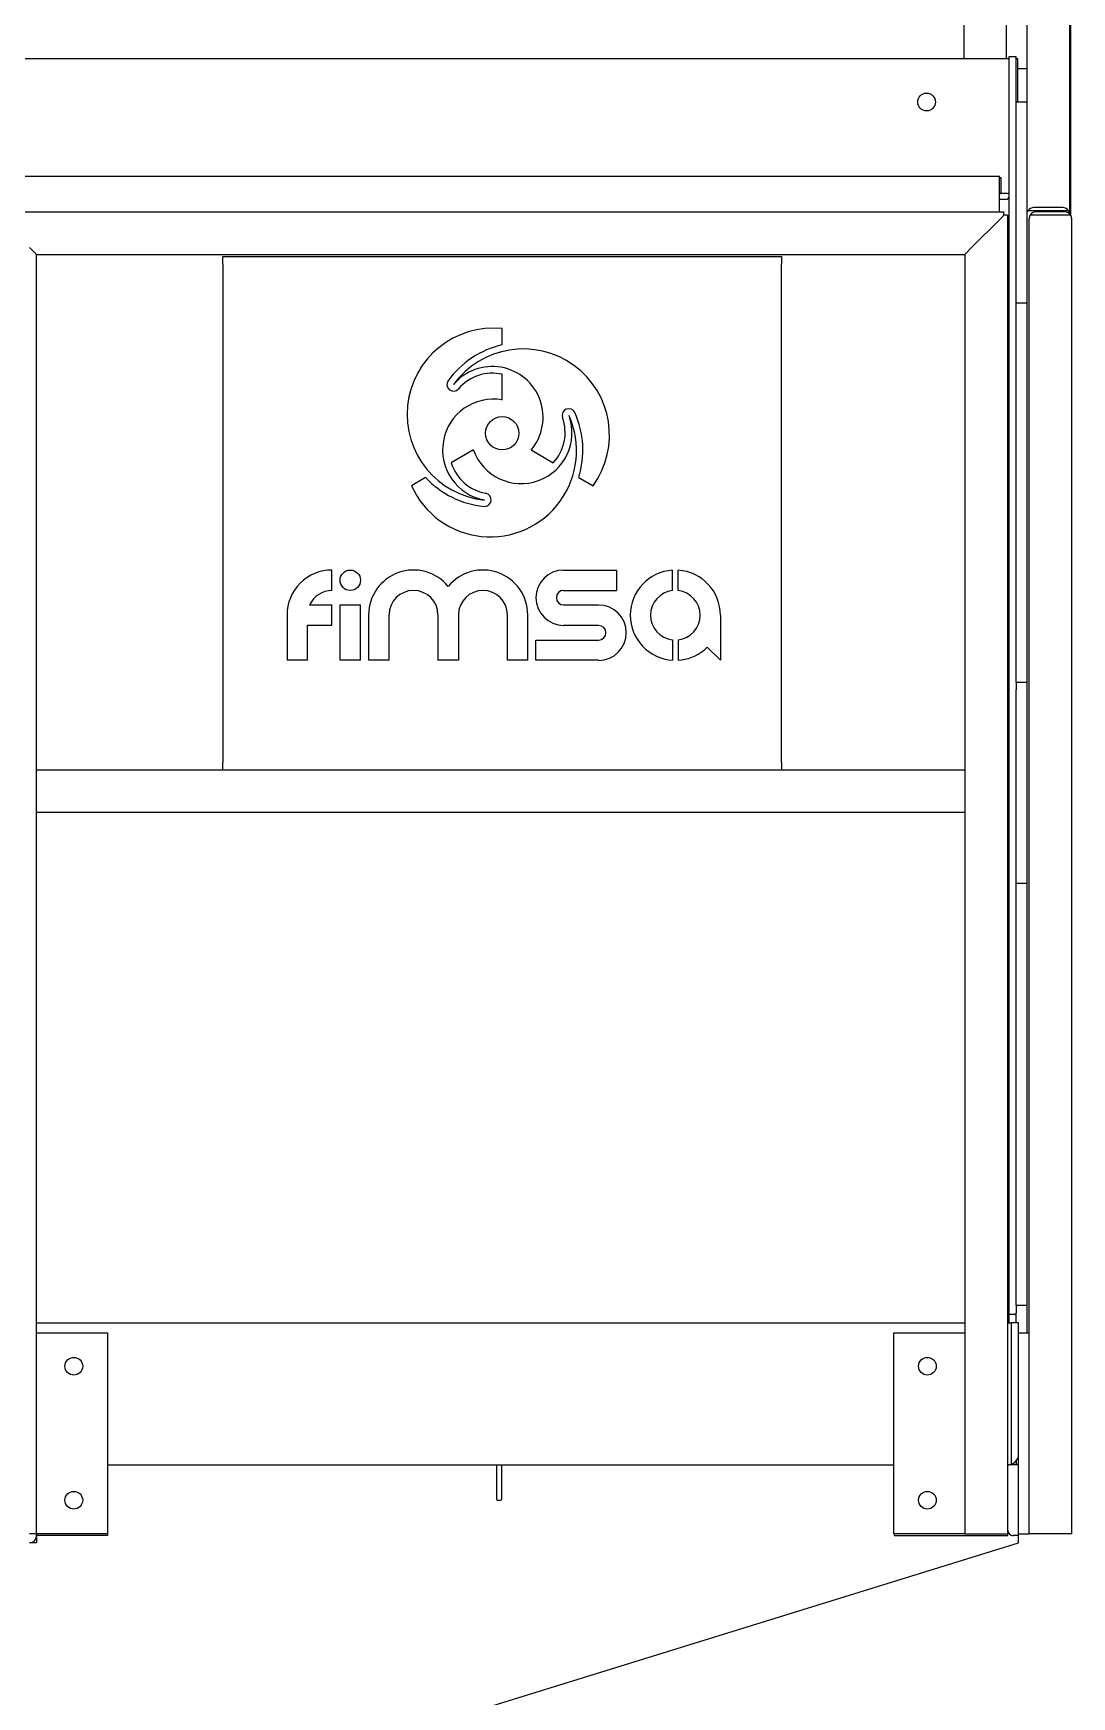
# Model space of a CAD drawing. Header units: millimetres. Extents: x 0 to 55611, y 0 to 32827.
# Drawn here: x 8288 to 9218, y 13464 to 14954 of the extents above; entities that cross this region are included whole.
import ezdxf

# ---------------------------------------------------------------- set-up
doc = ezdxf.new("R2010")
doc.units = ezdxf.units.MM
doc.header["$LTSCALE"] = 10
doc.linetypes.add('SLD-Continua', pattern=[0])
doc.layers.add('STRUC', color=5, linetype='SLD-Continua')

msp = doc.modelspace()

# ---------------------------------------------------------------- linework, layer by layer
at = {"layer": 'STRUC', "linetype": 'SLD-Continua', "lineweight": 25}
for p, q in [((9177.9, 15918), (9177.9, 14792.6)), ((9216, 15918), (9216, 14792.6)), ((9159.7, 14931), (9159.7, 15469)), ((9217.3, 14790.5), (9217.3, 15469.2)), ((9121.6, 14931), (9121.6, 15388.1)), ((9162.1, 14931), (8241.7, 14931)), ((9162.1, 14933), (9168.4, 14933)), ((9162.1, 13806.3), (9162.1, 14933)), ((9168.4, 14372.5), (9168.4, 14933)), ((9169.7, 14931), (9168.4, 14931)), ((9169.7, 14922.2), (9169.7, 14931)), ((9169.7, 14892.5), (9169.7, 14922.2)), ((9169.7, 14922.2), (9177.9, 14922.2)), ((9168.4, 14892.5), (9177.9, 14892.5)), ((9168.4, 14892.4), (9177.9, 14892.4)), ((9153.4, 14825.4), (8241.7, 14825.4)), ((9153.4, 14793.8), (9153.4, 14825.4)), ((9153.4, 14824.6), (9154.7, 14824.6)), ((9154.7, 14824.6), (9154.7, 14810.3)), ((9160.2, 14810.3), (9153.4, 14810.3)), ((9153.4, 14810.3), (9154.7, 14810.3)), ((9158.9, 14804.9), (9153.4, 14804.9)), ((9209.9, 14797.6), (9184, 14797.6)), ((8256.1, 14793.8), (9157.4, 14793.8)), ((9128.4, 14761.8), (9154.3, 14787.7)), ((9154.3, 14787.7), (9157.4, 14790.8)), ((9157.4, 14790.8), (9154.3, 14787.7)), ((9157.4, 14790.8), (9157.4, 14793.8)), ((9160.4, 14790.8), (9157.4, 14790.8)), ((9160.4, 14790.8), (9160.4, 13609.8)), ((9177.9, 14792.6), (9177.9, 13814.5)), ((9184, 14794.7), (9178.8, 14794.7)), ((9179.9, 13789.8), (9179.9, 14787.7)), ((9186, 14790.8), (9180.8, 14790.8)), ((9209.9, 14794.7), (9184, 14794.7)), ((9184, 14794.7), (9209.9, 14794.7)), ((9211.9, 14793.8), (9186, 14793.8)), ((9211.9, 14790.8), (9186, 14790.8)), ((9215.2, 14794.7), (9209.9, 14794.7)), ((9217.2, 14790.8), (9211.9, 14790.8)), ((9216, 14792.6), (9216, 14792.2)), ((9218, 13609.8), (9218, 14787.7)), ((8285.1, 14761.8), (8291.2, 14755.7)), ((8291.2, 14755.7), (8285.1, 14761.8)), ((8291.2, 14293.8), (8291.2, 14755.7)), ((8291.2, 14755.7), (9122.3, 14755.7)), ((8458.2, 14747), (8458.2, 14753.8)), ((8458.2, 14753.8), (8958.2, 14753.8)), ((8958.2, 14753.8), (8958.2, 14747)), ((9122.3, 14755.7), (9128.4, 14761.8)), ((9128.4, 14761.8), (9122.3, 14755.7)), ((9122.3, 14755.7), (9122.3, 14293.8)), ((8458.2, 14747), (8458.2, 14300.6)), ((8958.2, 14300.6), (8958.2, 14747)), ((9168.4, 14712.4), (9177.9, 14712.4)), ((8708.3, 14674.8), (8708.3, 14689.2)), ((8708.3, 14625.2), (8708.3, 14648.3)), ((8682.4, 14580.5), (8662.5, 14569)), ((8734.1, 14580.5), (8753.9, 14569)), ((8753.9, 14569.1), (8753.9, 14569)), ((8639.6, 14555.8), (8627, 14548.5)), ((8776.9, 14555.8), (8789.5, 14548.5)), ((8776.9, 14555.8), (8776.9, 14555.8)), ((8555.8, 14454.7), (8555.8, 14473)), ((8763.2, 14473), (8810.6, 14473)), ((8810.6, 14473), (8810.6, 14454.7)), ((8860.6, 14454.5), (8860.6, 14472.8)), ((8865.7, 14454.5), (8865.7, 14472.8)), ((8763.2, 14454.7), (8810.6, 14454.7)), ((8535.8, 14441.7), (8555.8, 14441.7)), ((8555.8, 14423.5), (8555.8, 14441.7)), ((8563.1, 14441.7), (8581.4, 14441.7)), ((8563.1, 14392.1), (8563.1, 14441.7)), ((8581.4, 14392.1), (8581.4, 14441.7)), ((8794.5, 14441.6), (8763.2, 14441.6)), ((8515.6, 14432.6), (8515.6, 14392.1)), ((8533.9, 14392.1), (8533.9, 14423.5)), ((8533.9, 14423.5), (8555.8, 14423.5)), ((8588.7, 14392.1), (8588.7, 14433)), ((8606.9, 14392.1), (8606.9, 14432.9)), ((8650.7, 14433), (8650.7, 14392.1)), ((8669, 14433), (8669, 14392.1)), ((8712.8, 14392.1), (8712.8, 14432.9)), ((8731.1, 14392.1), (8731.1, 14433)), ((8794.5, 14423.4), (8763.2, 14423.4)), ((8903.6, 14432.5), (8903.6, 14392.1)), ((8738.4, 14410.3), (8794.5, 14410.3)), ((8738.4, 14392.1), (8738.4, 14410.3)), ((8860.6, 14410.5), (8860.6, 14392.1)), ((8865.7, 14410.5), (8865.7, 14392.1)), ((8891.7, 14403.9), (8903.6, 14392.1)), ((8533.9, 14392.1), (8515.6, 14392.1)), ((8581.4, 14392.1), (8563.1, 14392.1)), ((8606.9, 14392.1), (8588.7, 14392.1)), ((8669, 14392.1), (8650.7, 14392.1)), ((8731.1, 14392.1), (8712.8, 14392.1)), ((8794.5, 14392.1), (8738.4, 14392.1)), ((9168.4, 14372.5), (9168.4, 14365.7)), ((9168.4, 14372.5), (9177.9, 14372.5)), ((9168.4, 14372.5), (9177.9, 14372.5)), ((9168.4, 14372.5), (9168.4, 14372.5)), ((9168.4, 13814.5), (9168.4, 14365.7)), ((9122.3, 14293.8), (8291.2, 14293.8)), ((8291.2, 14287.7), (8291.2, 14293.8)), ((8458.2, 14293.8), (8458.2, 14300.6)), ((8958.2, 14300.6), (8958.2, 14293.8)), ((9122.3, 14293.8), (9122.3, 14287.7)), ((8291.2, 14261.8), (8291.2, 14287.7)), ((9122.3, 14287.7), (9122.3, 14261.8)), ((8291.2, 14255.7), (8291.2, 14261.8)), ((9122.3, 14261.8), (9122.3, 14255.7)), ((9122.3, 14255.7), (8291.2, 14255.7)), ((8291.2, 13609.8), (8291.2, 14255.7)), ((9122.3, 14255.7), (9122.3, 13609.8)), ((9168.4, 14192.5), (9177.9, 14192.5)), ((9168.4, 13814.5), (9168.4, 13807.7)), ((9168.4, 13814.5), (9177.9, 13814.5)), ((9168.4, 13814.5), (9168.4, 13814.5)), ((9168.4, 13814.5), (9177.9, 13814.5)), ((9177.9, 13814.5), (9177.9, 13789.8)), ((9177.9, 13814.5), (9177.9, 13814.5)), ((8291.2, 13798.6), (9122.3, 13798.6)), ((9160.4, 13798.6), (9164, 13798.6)), ((9162.1, 13798.6), (9162.1, 13806.3)), ((9162.1, 13806.3), (9168.4, 13806.3)), ((9164, 13681.1), (9164, 13798.6)), ((9170.4, 13798.6), (9164, 13798.6)), ((9168.4, 13806.3), (9168.4, 13807.7)), ((9168.4, 13798.6), (9168.4, 13806.3)), ((9170.4, 13681.1), (9170.4, 13798.6)), ((8291.2, 13789.8), (8354.7, 13789.8)), ((8354.7, 13789.8), (8354.7, 13609.8)), ((9058.8, 13609.8), (9058.8, 13789.8)), ((9058.8, 13789.8), (9122.3, 13789.8)), ((9170.4, 13789.8), (9179.9, 13789.8)), ((9179.9, 13609.8), (9179.9, 13789.8)), ((9164, 13672.1), (9164, 13681.1)), ((9170.4, 13671.6), (9170.4, 13681.1)), ((8354.7, 13671.6), (8703, 13671.6)), ((8703, 13671.6), (8703, 13640.6)), ((8703, 13671.6), (8707.8, 13671.6)), ((8707.8, 13671.6), (9058.8, 13671.6)), ((8707.8, 13640.6), (8707.8, 13671.6)), ((9160.4, 13671.6), (9160.9, 13671.6)), ((9170.4, 13671.6), (9160.9, 13671.6)), ((9160.9, 13608.1), (9160.9, 13671.6)), ((9163.3, 13671.9), (9168.4, 13671.9)), ((9167.3, 13674.1), (9168.4, 13674.1)), ((9167.6, 13674.3), (9168.4, 13674.1)), ((9168.4, 13675.3), (9168.4, 13672.5)), ((9168.4, 13671.9), (9168.4, 13672.5)), ((9168.4, 13671.9), (9168.4, 13671.6)), ((9170.4, 13608.1), (9170.4, 13671.6)), ((8703.8, 13639.8), (8707, 13639.8)), ((8291.2, 13609.8), (8285.1, 13609.8)), ((8354.7, 13609.8), (8291.2, 13609.8)), ((8291.2, 13607.8), (8291.2, 13609.8)), ((8291.2, 13609.8), (8291.2, 13608.1)), ((8354.7, 13608.1), (8291.2, 13608.1)), ((8291.2, 13607.8), (8291.2, 13601.7)), ((8354.7, 13609.8), (8354.7, 13608.1)), ((9122.3, 13609.8), (9058.8, 13609.8)), ((9059.3, 13608.1), (9059.3, 13609.8)), ((9059.3, 13608.1), (9160.9, 13608.1)), ((9122.3, 13609.8), (9128.4, 13609.8)), ((9128.4, 13609.8), (9154.3, 13609.8)), ((9154.3, 13609.8), (9160.4, 13609.8)), ((9170.4, 13608.1), (9165.6, 13608.1)), ((9170.4, 13609.8), (9179.9, 13609.8)), ((9170.4, 13601.7), (9170.4, 13608.1)), ((9186, 13609.8), (9179.9, 13609.8)), ((9211.9, 13609.8), (9186, 13609.8)), ((9218, 13609.8), (9211.9, 13609.8)), ((8291.2, 13601.7), (8285.1, 13601.7)), ((8288.4, 13601.7), (8288.4, 13602.7)), ((8340.4, 13344.7), (9170.4, 13601.7))]:
    msp.add_line(p, q, dxfattribs=at)
at = {"layer": 'STRUC', "linetype": 'SLD-Continua', "lineweight": 25, "flags": 128}
for points in [[(9184, 14794.7), (9183.2, 14794.7), (9182.5, 14794.7), (9181.7, 14794.7), (9181, 14794.7), (9180.3, 14794.7), (9179.7, 14794.7), (9179.2, 14794.7), (9178.8, 14794.7)], [(9215.2, 14794.7), (9214.8, 14794.7), (9214.3, 14794.7), (9213.7, 14794.7), (9213, 14794.7), (9212.3, 14794.7), (9211.5, 14794.7), (9210.7, 14794.7), (9209.9, 14794.7)]]:
    msp.add_lwpolyline(points, dxfattribs=at)
at = {"layer": 'STRUC', "linetype": 'SLD-Continua', "lineweight": 25}
for centre, radius in [((9088.1, 14892.2), 7.94), ((8708.2, 14595.5), 14.9), ((8572.2, 14463.8), 9.13), ((8324.7, 13759.8), 7.94), ((9088.8, 13759.8), 7.94), ((8324.7, 13639.8), 7.94), ((9088.8, 13639.8), 7.94)]:
    msp.add_circle(centre, radius, dxfattribs=at)
for centre, radius, start, end in [((9160.2, 14813.5), 3.18, 270, 306.4425), ((9159, 14808), 3.08, 268.2714, 358.1602), ((9184, 14791.4), 6.17, 89.3745, 147.5823), ((9210, 14791.4), 6.17, 32.4177, 90.6255), ((9186, 14787.7), 6.1, 149.4777, 180), ((9186, 14787.7), 6.1, 90, 149.4777), ((9211.9, 14787.7), 6.1, 30.5223, 90), ((9211.9, 14787.7), 6.1, 0, 30.5223), ((8700.3, 14612.4), 77.2, 84.0496, 264.0496), ((8727, 14593.8), 83.1, 103.0399, 144.0496), ((8727, 14593.8), 77.2, 324.0496, 144.0496), ((8699.3, 14609.8), 45.5, 319.8705, 139.8705), ((8699.3, 14609.8), 39.5, 76.9355, 139.8705), ((8664.6, 14639.1), 5.97, 144.0496, 319.8705), ((8700.3, 14580.5), 45.5, 79.8705, 259.8705), ((8767.8, 14611.5), 5.97, 24.0496, 199.8705), ((8697.5, 14579.9), 77.2, 204.0496, 24.0496), ((8725.2, 14595.9), 45.5, 199.8705, 19.8705), ((8725, 14596), 39.5, 316.9355, 19.8705), ((8697.3, 14580.1), 83.1, 343.0399, 24.0496), ((8700.3, 14580.7), 39.5, 197.1843, 259.8705), ((8700.3, 14612.6), 83.1, 223.1583, 264.0496), ((8692.3, 14535.9), 5.97, 264.0496, 79.8705), ((8555.8, 14432.8), 40.2, 90, 180.2604), ((8628.8, 14432.8), 40.2, 39.4019, 179.7396), ((8690.9, 14432.8), 40.2, 0.2604, 140.5981), ((8763.2, 14448.2), 24.8, 90, 270), ((8863.2, 14432.5), 40.4, 93.5747, 266.4253), ((8863.2, 14432.5), 40.4, 0, 86.4253), ((8555.8, 14432.8), 21.9, 90, 155.8998), ((8628.8, 14432.8), 21.9, 0.4775, 179.6474), ((8690.9, 14432.8), 21.9, 0.3526, 179.5225), ((8763.2, 14448.2), 6.53, 90, 270), ((8863.2, 14432.5), 22.2, 96.5318, 263.4682), ((8863.2, 14432.5), 22.2, 276.5318, 83.4682), ((8794.5, 14416.8), 24.8, 270, 90), ((8794.5, 14416.8), 6.53, 270, 90), ((8863.2, 14432.5), 40.4, 273.5747, 309.4537), ((8874.6, 14419.7), 23.3, 307.614, 317.2491), ((9160.9, 13681.1), 9.52, 289.4712, 0), ((9160.9, 13681.1), 9.52, 270, 289.4712), ((8703.8, 13640.6), 0.794, 180, 270), ((8707, 13640.6), 0.794, 270, 0), ((8285.1, 13607.8), 6.1, 270, 0), ((9165.6, 13612.8), 4.76, 180, 270)]:
    msp.add_arc(centre, radius, start, end, dxfattribs=at)
for centre, start_param, end_param in [((9184, 14792.6), 2.617994, 3.141593), ((9184, 14792.6), 2.617994, 3.141593), ((9209.9, 14792.6), 0, 0.523599), ((9209.9, 14792.6), 0, 0.523599)]:
    msp.add_ellipse(centre, major_axis=(6.1, 0), ratio=0.699885, start_param=start_param, end_param=end_param, dxfattribs=at)

doc.saveas('drawing.dxf')
